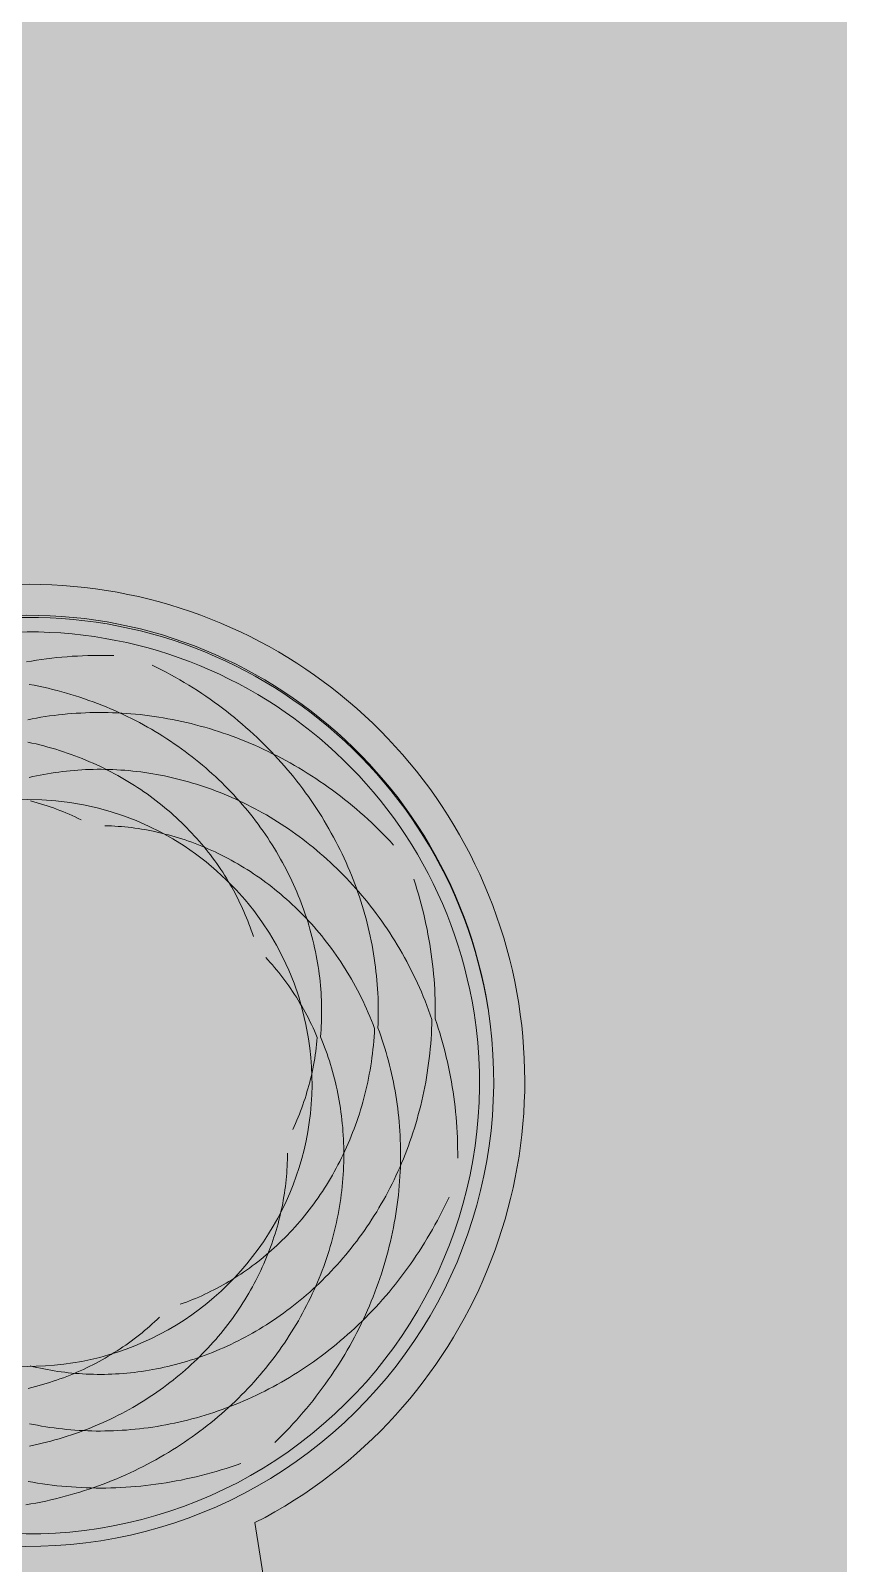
# Model space of a CAD drawing. Header units: metres. Extents: x -490 to 202, y -217 to 332.
# Drawn here: x -81.447 to -81.056, y 14.948 to 15.688 of the extents above; entities that cross this region are included whole.
import ezdxf

# ---------------------------------------------------------------- set-up
doc = ezdxf.new("R2010")
doc.units = ezdxf.units.M
doc.layers.add('A-DETL-GENF', color=7, linetype='Continuous', lineweight=9)
doc.layers.add('A-GENM', color=7, linetype='Continuous', lineweight=9)
doc.layers.add('Amenidades_dwg', color=8, linetype='Continuous', lineweight=9, true_color=0x767676)

# ---------------------------------------------------------------- blocks, each defined once
blk = doc.blocks.new('Amenidades_dwg_FP_3-Planimetría general-1839760-PLANTA DE MURO PERIMETRAL')
at = {"layer": 'A-GENM', "color": 8, "true_color": 0x808080, "flags": 128}
for points in [[(-12.35193, -0.04481), (-12.35101, -0.0435), (-12.35011, -0.04218), (-12.34922, -0.04084), (-12.34834, -0.03948), (-12.34748, -0.03811), (-12.34664, -0.03673), (-12.34581, -0.03533), (-12.34499, -0.03392), (-12.34419, -0.03249), (-12.34341, -0.03105), (-12.34264, -0.02959), (-12.34189, -0.02812), (-12.34116, -0.02664), (-12.34044, -0.02514), (-12.33974, -0.02363), (-12.33906, -0.02211)], [(-12.42059, -0.11833), (-12.41902, -0.11807), (-12.41744, -0.11779), (-12.41586, -0.11749), (-12.41429, -0.11717), (-12.41271, -0.11683), (-12.41113, -0.11647), (-12.40956, -0.11608), (-12.40798, -0.11568), (-12.4064, -0.11526), (-12.40483, -0.11481), (-12.40325, -0.11434), (-12.40168, -0.11385), (-12.40011, -0.11334), (-12.39854, -0.11281), (-12.39697, -0.11226), (-12.39541, -0.11168), (-12.39385, -0.11109), (-12.39229, -0.11047), (-12.39073, -0.10983), (-12.38918, -0.10917), (-12.38763, -0.10849), (-12.38609, -0.10779), (-12.38455, -0.10707), (-12.38302, -0.10632), (-12.38149, -0.10555), (-12.37997, -0.10477), (-12.37845, -0.10396), (-12.37694, -0.10313), (-12.37544, -0.10227), (-12.37394, -0.1014), (-12.37245, -0.10051), (-12.37097, -0.09959), (-12.36949, -0.09866), (-12.36802, -0.0977), (-12.36656, -0.09672), (-12.36511, -0.09572), (-12.36367, -0.0947), (-12.36223, -0.09366), (-12.36081, -0.0926), (-12.35939, -0.09152), (-12.35799, -0.09041), (-12.35659, -0.08929), (-12.35521, -0.08815), (-12.35383, -0.08698), (-12.35247, -0.0858), (-12.35112, -0.08459), (-12.34978, -0.08337), (-12.34845, -0.08212), (-12.34713, -0.08086), (-12.34583, -0.07958), (-12.34454, -0.07827), (-12.34326, -0.07695), (-12.342, -0.07561), (-12.34075, -0.07425), (-12.33951, -0.07287), (-12.33829, -0.07147), (-12.33708, -0.07005), (-12.33588, -0.06861), (-12.3347, -0.06716), (-12.33354, -0.06568), (-12.33239, -0.06419), (-12.33126, -0.06268), (-12.33014, -0.06115), (-12.32904, -0.05961), (-12.32796, -0.05804), (-12.32689, -0.05646), (-12.32584, -0.05487), (-12.32481, -0.05325), (-12.32379, -0.05162), (-12.3228, -0.04997), (-12.32182, -0.04831), (-12.32086, -0.04663), (-12.31991, -0.04493), (-12.31899, -0.04322), (-12.31809, -0.04149), (-12.3172, -0.03975), (-12.31633, -0.03799), (-12.31549, -0.03622), (-12.31466, -0.03443), (-12.31386, -0.03263), (-12.31307, -0.03081), (-12.31231, -0.02898), (-12.31156, -0.02713), (-12.31084, -0.02528)], [(-12.27241, -0.03061), (-12.27238, -0.03307), (-12.27237, -0.03553), (-12.2724, -0.03799), (-12.27245, -0.04046), (-12.27254, -0.04293), (-12.27265, -0.04541), (-12.2728, -0.04789), (-12.27298, -0.05037), (-12.27319, -0.05286), (-12.27343, -0.05534), (-12.27369, -0.05783), (-12.274, -0.06032), (-12.27433, -0.06282), (-12.27469, -0.06531), (-12.27508, -0.0678), (-12.27551, -0.07029), (-12.27597, -0.07278)], [(-12.30012, -0.02694), (-12.30004, -0.02906), (-12.29999, -0.03119), (-12.29996, -0.03333), (-12.29996, -0.03547), (-12.29998, -0.03761), (-12.30003, -0.03976), (-12.30011, -0.04191), (-12.30021, -0.04407), (-12.30035, -0.04623), (-12.3005, -0.04839), (-12.30069, -0.05055), (-12.3009, -0.05272), (-12.30114, -0.05489), (-12.30141, -0.05706), (-12.3017, -0.05923), (-12.30202, -0.06141), (-12.30237, -0.06358), (-12.30275, -0.06576), (-12.30315, -0.06793), (-12.30358, -0.07011), (-12.30404, -0.07228), (-12.30453, -0.07445), (-12.30504, -0.07662), (-12.30558, -0.07879), (-12.30615, -0.08096), (-12.30675, -0.08313), (-12.30738, -0.08529), (-12.30803, -0.08745), (-12.30871, -0.0896), (-12.30942, -0.09175), (-12.31016, -0.0939), (-12.31092, -0.09604), (-12.31172, -0.09818), (-12.31254, -0.10031), (-12.31339, -0.10244), (-12.31426, -0.10456), (-12.31517, -0.10667), (-12.3161, -0.10878), (-12.31706, -0.11088), (-12.31804, -0.11297), (-12.31906, -0.11506), (-12.3201, -0.11713), (-12.32117, -0.1192), (-12.32227, -0.12126), (-12.3234, -0.12331), (-12.32455, -0.12535), (-12.32573, -0.12738), (-12.32694, -0.1294), (-12.32817, -0.13141), (-12.32943, -0.13341), (-12.33072, -0.13539), (-12.33203, -0.13737), (-12.33338, -0.13933), (-12.33475, -0.14128), (-12.33614, -0.14322), (-12.33756, -0.14514), (-12.33901, -0.14705), (-12.34048, -0.14895), (-12.34198, -0.15083), (-12.34351, -0.15269), (-12.34506, -0.15455), (-12.34664, -0.15638), (-12.34824, -0.1582), (-12.34987, -0.16001), (-12.35153, -0.1618), (-12.3532, -0.16357), (-12.35491, -0.16532), (-12.35664, -0.16706), (-12.35839, -0.16878), (-12.36017, -0.17048), (-12.36197, -0.17216), (-12.36379, -0.17383), (-12.36564, -0.17547), (-12.36751, -0.1771), (-12.36941, -0.1787), (-12.37133, -0.18029), (-12.37327, -0.18185), (-12.37524, -0.18339), (-12.37722, -0.18492), (-12.37923, -0.18642), (-12.38127, -0.1879), (-12.38332, -0.18936), (-12.3854, -0.19079), (-12.38749, -0.1922)], [(-12.4736, -0.14288), (-12.4719, -0.14329), (-12.47019, -0.14368), (-12.46847, -0.14404), (-12.46674, -0.14439), (-12.465, -0.14472), (-12.46325, -0.14502), (-12.46149, -0.1453), (-12.45973, -0.14557), (-12.45796, -0.14581), (-12.45618, -0.14603), (-12.45439, -0.14622), (-12.4526, -0.1464), (-12.4508, -0.14655), (-12.44899, -0.14668), (-12.44717, -0.14679), (-12.44535, -0.14688), (-12.44353, -0.14694), (-12.4417, -0.14698), (-12.43986, -0.147), (-12.43802, -0.147), (-12.43617, -0.14697), (-12.43432, -0.14692), (-12.43247, -0.14685), (-12.43061, -0.14675), (-12.42875, -0.14663), (-12.42688, -0.14648), (-12.42501, -0.14631), (-12.42314, -0.14612), (-12.42127, -0.14591), (-12.4194, -0.14567), (-12.41752, -0.1454), (-12.41564, -0.14511), (-12.41376, -0.1448), (-12.41188, -0.14447), (-12.41, -0.14411), (-12.40812, -0.14372), (-12.40624, -0.14331), (-12.40437, -0.14288), (-12.40249, -0.14242), (-12.40061, -0.14194), (-12.39873, -0.14143), (-12.39686, -0.1409), (-12.39499, -0.14034), (-12.39312, -0.13976), (-12.39125, -0.13915), (-12.38939, -0.13852), (-12.38753, -0.13787), (-12.38567, -0.13719), (-12.38382, -0.13649), (-12.38197, -0.13576), (-12.38013, -0.135), (-12.37829, -0.13422), (-12.37645, -0.13342), (-12.37463, -0.13259), (-12.37281, -0.13174), (-12.37099, -0.13086), (-12.36918, -0.12996), (-12.36738, -0.12903), (-12.36559, -0.12808), (-12.3638, -0.12711), (-12.36202, -0.12611), (-12.36025, -0.12509), (-12.35849, -0.12404), (-12.35674, -0.12296), (-12.35499, -0.12187), (-12.35326, -0.12075), (-12.35154, -0.1196), (-12.34982, -0.11843), (-12.34812, -0.11724), (-12.34643, -0.11602), (-12.34475, -0.11478), (-12.34308, -0.11352), (-12.34142, -0.11223), (-12.33977, -0.11092), (-12.33814, -0.10959), (-12.33652, -0.10823), (-12.33491, -0.10685), (-12.33332, -0.10545), (-12.33174, -0.10402), (-12.33018, -0.10257), (-12.32863, -0.1011), (-12.32709, -0.09961), (-12.32557, -0.09809), (-12.32406, -0.09656), (-12.32257, -0.095), (-12.3211, -0.09341), (-12.31964, -0.09181), (-12.3182, -0.09019), (-12.31678, -0.08854), (-12.31537, -0.08687), (-12.31398, -0.08518), (-12.31261, -0.08348), (-12.31126, -0.08175), (-12.30992, -0.08), (-12.30861, -0.07823), (-12.30731, -0.07644), (-12.30603, -0.07463), (-12.30477, -0.0728), (-12.30353, -0.07095), (-12.30232, -0.06908), (-12.30112, -0.06719), (-12.29994, -0.06529), (-12.29878, -0.06336), (-12.29765, -0.06142), (-12.29654, -0.05946), (-12.29545, -0.05748), (-12.29438, -0.05549), (-12.29333, -0.05347), (-12.2923, -0.05144), (-12.2913, -0.0494), (-12.29032, -0.04733), (-12.28937, -0.04525), (-12.28844, -0.04316), (-12.28753, -0.04104), (-12.28665, -0.03892), (-12.28579, -0.03678), (-12.28495, -0.03462), (-12.28414, -0.03245), (-12.28336, -0.03026)], [(-12.3278, -0.02319), (-12.32767, -0.02499), (-12.32757, -0.0268), (-12.32748, -0.02861), (-12.32742, -0.03043), (-12.32739, -0.03225), (-12.32737, -0.03408), (-12.32738, -0.03591), (-12.32742, -0.03775), (-12.32747, -0.0396), (-12.32755, -0.04144), (-12.32765, -0.04329), (-12.32777, -0.04515), (-12.32792, -0.047), (-12.3281, -0.04886), (-12.32829, -0.05072), (-12.32851, -0.05259), (-12.32875, -0.05445), (-12.32902, -0.05632), (-12.32931, -0.05819), (-12.32963, -0.06006), (-12.32997, -0.06193), (-12.33033, -0.0638), (-12.33072, -0.06568), (-12.33113, -0.06755), (-12.33157, -0.06942), (-12.33203, -0.07129), (-12.33251, -0.07316), (-12.33302, -0.07502), (-12.33356, -0.07689), (-12.33412, -0.07875), (-12.3347, -0.08061), (-12.33531, -0.08247), (-12.33594, -0.08432), (-12.3366, -0.08617), (-12.33728, -0.08802), (-12.33798, -0.08987), (-12.33872, -0.0917), (-12.33947, -0.09354), (-12.34025, -0.09537), (-12.34106, -0.09719), (-12.34189, -0.09901), (-12.34274, -0.10082), (-12.34362, -0.10263), (-12.34452, -0.10443), (-12.34545, -0.10622), (-12.3464, -0.108), (-12.34737, -0.10978), (-12.34838, -0.11155), (-12.3494, -0.11331), (-12.35045, -0.11506), (-12.35152, -0.11681), (-12.35262, -0.11854), (-12.35374, -0.12027), (-12.35488, -0.12198), (-12.35605, -0.12368), (-12.35725, -0.12538), (-12.35846, -0.12706), (-12.3597, -0.12873), (-12.36096, -0.13039), (-12.36225, -0.13204), (-12.36356, -0.13367), (-12.36489, -0.1353), (-12.36625, -0.13691), (-12.36763, -0.1385), (-12.36903, -0.14009), (-12.37046, -0.14166), (-12.3719, -0.14321), (-12.37337, -0.14476), (-12.37487, -0.14628), (-12.37638, -0.14779), (-12.37792, -0.14929), (-12.37947, -0.15077), (-12.38105, -0.15223), (-12.38266, -0.15368), (-12.38428, -0.15511), (-12.38592, -0.15653), (-12.38759, -0.15792), (-12.38927, -0.1593), (-12.39098, -0.16067), (-12.39271, -0.16201), (-12.39445, -0.16334), (-12.39622, -0.16464), (-12.39801, -0.16593), (-12.39981, -0.1672), (-12.40164, -0.16845), (-12.40349, -0.16968), (-12.40535, -0.17088), (-12.40723, -0.17207), (-12.40914, -0.17324), (-12.41106, -0.17439), (-12.41299, -0.17551), (-12.41495, -0.17662), (-12.41693, -0.1777), (-12.41892, -0.17876), (-12.42093, -0.1798), (-12.42295, -0.18081), (-12.42499, -0.18181), (-12.42705, -0.18278), (-12.42913, -0.18372), (-12.43122, -0.18464), (-12.43333, -0.18554), (-12.43545, -0.18642), (-12.43759, -0.18727), (-12.43974, -0.18809), (-12.44191, -0.18889), (-12.44409, -0.18967), (-12.44628, -0.19042), (-12.44849, -0.19115), (-12.45071, -0.19185), (-12.45295, -0.19252), (-12.45519, -0.19317), (-12.45745, -0.19379), (-12.45973, -0.19439), (-12.46201, -0.19495), (-12.46431, -0.1955), (-12.46661, -0.19601), (-12.46893, -0.1965), (-12.47126, -0.19696), (-12.4736, -0.19739)], [(-12.35651, -0.05568), (-12.3568, -0.05725), (-12.35711, -0.05882), (-12.35745, -0.06039), (-12.35781, -0.06196), (-12.35818, -0.06353), (-12.35858, -0.0651), (-12.359, -0.06667), (-12.35944, -0.06824), (-12.3599, -0.06981), (-12.36039, -0.07137), (-12.36089, -0.07294), (-12.36141, -0.0745), (-12.36196, -0.07606), (-12.36253, -0.07762), (-12.36312, -0.07918), (-12.36373, -0.08073), (-12.36436, -0.08228), (-12.36501, -0.08382), (-12.36569, -0.08536), (-12.36638, -0.0869), (-12.3671, -0.08843), (-12.36784, -0.08996), (-12.3686, -0.09148), (-12.36938, -0.093), (-12.37018, -0.09451), (-12.371, -0.09602), (-12.37185, -0.09752), (-12.37272, -0.09901), (-12.3736, -0.1005), (-12.37451, -0.10197), (-12.37544, -0.10345), (-12.37639, -0.10491), (-12.37736, -0.10636), (-12.37835, -0.10781), (-12.37937, -0.10925), (-12.3804, -0.11068), (-12.38145, -0.1121), (-12.38253, -0.11351), (-12.38362, -0.11491), (-12.38474, -0.1163), (-12.38588, -0.11768), (-12.38703, -0.11905), (-12.38821, -0.12041), (-12.38941, -0.12176), (-12.39062, -0.1231), (-12.39186, -0.12442), (-12.39312, -0.12574), (-12.39439, -0.12704), (-12.39569, -0.12832), (-12.397, -0.1296), (-12.39834, -0.13086), (-12.39969, -0.13211), (-12.40106, -0.13334), (-12.40245, -0.13456), (-12.40387, -0.13577), (-12.40529, -0.13696), (-12.40674, -0.13814), (-12.40821, -0.1393), (-12.40969, -0.14044), (-12.41119, -0.14157), (-12.41271, -0.14269), (-12.41425, -0.14379), (-12.41581, -0.14487), (-12.41738, -0.14593), (-12.41897, -0.14698), (-12.42057, -0.14801), (-12.4222, -0.14903), (-12.42384, -0.15002), (-12.42549, -0.151), (-12.42717, -0.15196), (-12.42885, -0.1529), (-12.43056, -0.15382), (-12.43228, -0.15473), (-12.43401, -0.15561), (-12.43576, -0.15647), (-12.43753, -0.15732), (-12.43931, -0.15814), (-12.4411, -0.15895), (-12.44291, -0.15973), (-12.44474, -0.1605), (-12.44657, -0.16124), (-12.44842, -0.16196), (-12.45029, -0.16266), (-12.45216, -0.16334), (-12.45405, -0.164), (-12.45596, -0.16463), (-12.45787, -0.16525), (-12.4598, -0.16584), (-12.46174, -0.16641), (-12.46369, -0.16695), (-12.46565, -0.16748), (-12.46762, -0.16798), (-12.4696, -0.16845), (-12.4716, -0.16891), (-12.4736, -0.16934)], [(-12.4736, -0.17093), (-12.47157, -0.17134), (-12.46953, -0.17172), (-12.46747, -0.17208), (-12.46541, -0.17241), (-12.46334, -0.17272), (-12.46127, -0.173), (-12.45918, -0.17326), (-12.45709, -0.17349), (-12.45499, -0.1737), (-12.45288, -0.17388), (-12.45076, -0.17404), (-12.44864, -0.17417), (-12.44651, -0.17427), (-12.44438, -0.17435), (-12.44224, -0.1744), (-12.44009, -0.17443), (-12.43794, -0.17443), (-12.43579, -0.1744), (-12.43363, -0.17435), (-12.43146, -0.17426), (-12.4293, -0.17416), (-12.42713, -0.17402), (-12.42495, -0.17386), (-12.42278, -0.17367), (-12.4206, -0.17346), (-12.41842, -0.17321), (-12.41623, -0.17294), (-12.41405, -0.17265), (-12.41187, -0.17232), (-12.40968, -0.17197), (-12.40749, -0.17159), (-12.40531, -0.17118), (-12.40312, -0.17074), (-12.40094, -0.17028), (-12.39876, -0.16979), (-12.39657, -0.16927), (-12.39439, -0.16872), (-12.39222, -0.16815), (-12.39004, -0.16754), (-12.38787, -0.16691), (-12.3857, -0.16625), (-12.38354, -0.16556), (-12.38137, -0.16485), (-12.37922, -0.1641), (-12.37706, -0.16333), (-12.37492, -0.16253), (-12.37277, -0.16171), (-12.37064, -0.16085), (-12.36851, -0.15997), (-12.36638, -0.15905), (-12.36427, -0.15812), (-12.36216, -0.15715), (-12.36006, -0.15615), (-12.35796, -0.15513), (-12.35588, -0.15408), (-12.3538, -0.153), (-12.35173, -0.15189), (-12.34967, -0.15076), (-12.34763, -0.1496), (-12.34559, -0.14841), (-12.34356, -0.1472), (-12.34154, -0.14595), (-12.33954, -0.14468), (-12.33754, -0.14338), (-12.33556, -0.14206), (-12.33359, -0.14071), (-12.33163, -0.13933), (-12.32969, -0.13793), (-12.32776, -0.13649), (-12.32584, -0.13504), (-12.32394, -0.13355), (-12.32205, -0.13204), (-12.32017, -0.13051), (-12.31832, -0.12894), (-12.31647, -0.12735), (-12.31465, -0.12574), (-12.31283, -0.1241), (-12.31104, -0.12244), (-12.30926, -0.12075), (-12.3075, -0.11903), (-12.30576, -0.11729), (-12.30403, -0.11553), (-12.30233, -0.11374), (-12.30064, -0.11193), (-12.29897, -0.11009), (-12.29732, -0.10823), (-12.29569, -0.10635), (-12.29408, -0.10444), (-12.29249, -0.10251), (-12.29092, -0.10055), (-12.28938, -0.09858), (-12.28785, -0.09658), (-12.28634, -0.09456), (-12.28486, -0.09251), (-12.2834, -0.09045)], [(-12.43156, -0.12266), (-12.43288, -0.12354), (-12.43422, -0.1244), (-12.43557, -0.12526), (-12.43693, -0.1261), (-12.43831, -0.12692), (-12.4397, -0.12773), (-12.44111, -0.12852), (-12.44253, -0.1293), (-12.44396, -0.13006), (-12.44541, -0.13081), (-12.44687, -0.13154), (-12.44835, -0.13225), (-12.44984, -0.13295), (-12.45134, -0.13363), (-12.45285, -0.13429), (-12.45438, -0.13494), (-12.45592, -0.13557), (-12.45747, -0.13618), (-12.45903, -0.13677), (-12.4606, -0.13735), (-12.46219, -0.13791), (-12.46379, -0.13845), (-12.4654, -0.13897), (-12.46702, -0.13947), (-12.46865, -0.13995), (-12.47029, -0.14041), (-12.47194, -0.14086), (-12.4736, -0.14128)], [(-12.4736, -0.19899), (-12.47125, -0.19939), (-12.46889, -0.19976), (-12.46652, -0.20011), (-12.46414, -0.20042), (-12.46175, -0.20071), (-12.45936, -0.20097), (-12.45695, -0.2012), (-12.45454, -0.20141), (-12.45213, -0.20158), (-12.4497, -0.20173), (-12.44727, -0.20184), (-12.44483, -0.20193), (-12.44239, -0.20199), (-12.43994, -0.20201), (-12.43749, -0.20201), (-12.43503, -0.20198), (-12.43257, -0.20192), (-12.43011, -0.20183), (-12.42764, -0.2017), (-12.42516, -0.20155), (-12.42269, -0.20137), (-12.42021, -0.20116), (-12.41773, -0.20091), (-12.41525, -0.20064), (-12.41277, -0.20033), (-12.41028, -0.2), (-12.4078, -0.19963), (-12.40532, -0.19923)]]:
    blk.add_lwpolyline(points, dxfattribs=at)
blk = doc.blocks.new('Amenidades_dwg_FP_4-Planimetría general-1839761-PLANTA DE MURO PERIMETRAL')
at = {"layer": 'A-GENM', "color": 8, "true_color": 0x808080, "flags": 128}
for points in [[(-12.59527, -0.04481), (-12.59619, -0.0435), (-12.59709, -0.04218), (-12.59798, -0.04084), (-12.59886, -0.03948), (-12.59972, -0.03811), (-12.60056, -0.03673), (-12.60139, -0.03533), (-12.60221, -0.03392), (-12.60301, -0.03249), (-12.60379, -0.03105), (-12.60456, -0.02959), (-12.60531, -0.02812), (-12.60604, -0.02664), (-12.60676, -0.02514), (-12.60746, -0.02363), (-12.60814, -0.02211), (-12.60881, -0.02057), (-12.60946, -0.01902), (-12.61009, -0.01746), (-12.6107, -0.01589), (-12.6113, -0.0143), (-12.61187, -0.01271), (-12.61243, -0.0111), (-12.61297, -0.00947), (-12.61349, -0.00784), (-12.61399, -0.0062), (-12.61447, -0.00455), (-12.61494, -0.00288), (-12.61538, -0.00121), (-12.6158, 0.00048), (-12.6162, 0.00217), (-12.61659, 0.00388), (-12.61695, 0.00559), (-12.61729, 0.00732), (-12.61761, 0.00905), (-12.61791, 0.01079), (-12.61819, 0.01254), (-12.61844, 0.01429), (-12.61868, 0.01606), (-12.61889, 0.01783), (-12.61908, 0.01961), (-12.61926, 0.0214), (-12.6194, 0.02319)], [(-12.52661, -0.11833), (-12.52818, -0.11807), (-12.52976, -0.11779), (-12.53134, -0.11749), (-12.53291, -0.11717), (-12.53449, -0.11683), (-12.53607, -0.11647), (-12.53764, -0.11608), (-12.53922, -0.11568), (-12.5408, -0.11526), (-12.54237, -0.11481), (-12.54395, -0.11434), (-12.54552, -0.11385), (-12.54709, -0.11334), (-12.54866, -0.11281), (-12.55023, -0.11226), (-12.55179, -0.11168), (-12.55335, -0.11109), (-12.55491, -0.11047), (-12.55647, -0.10983), (-12.55802, -0.10917), (-12.55957, -0.10849), (-12.56111, -0.10779), (-12.56265, -0.10707), (-12.56418, -0.10632), (-12.56571, -0.10555), (-12.56723, -0.10477), (-12.56875, -0.10396), (-12.57026, -0.10313), (-12.57176, -0.10227), (-12.57326, -0.1014), (-12.57475, -0.10051), (-12.57623, -0.09959), (-12.57771, -0.09866), (-12.57918, -0.0977), (-12.58064, -0.09672), (-12.58209, -0.09572), (-12.58353, -0.0947), (-12.58497, -0.09366), (-12.58639, -0.0926), (-12.58781, -0.09152), (-12.58921, -0.09041), (-12.59061, -0.08929), (-12.59199, -0.08815), (-12.59337, -0.08698), (-12.59473, -0.0858), (-12.59608, -0.08459), (-12.59742, -0.08337), (-12.59875, -0.08212), (-12.60007, -0.08086), (-12.60137, -0.07958), (-12.60266, -0.07827), (-12.60394, -0.07695), (-12.6052, -0.07561), (-12.60645, -0.07425), (-12.60769, -0.07287), (-12.60891, -0.07147), (-12.61012, -0.07005), (-12.61132, -0.06861), (-12.6125, -0.06716), (-12.61366, -0.06568), (-12.61481, -0.06419), (-12.61594, -0.06268), (-12.61706, -0.06115), (-12.61816, -0.05961), (-12.61924, -0.05804), (-12.62031, -0.05646), (-12.62136, -0.05487), (-12.62239, -0.05325), (-12.62341, -0.05162), (-12.6244, -0.04997), (-12.62538, -0.04831), (-12.62634, -0.04663), (-12.62729, -0.04493), (-12.62821, -0.04322), (-12.62911, -0.04149), (-12.63, -0.03975), (-12.63087, -0.03799), (-12.63171, -0.03622), (-12.63254, -0.03443), (-12.63334, -0.03263), (-12.63413, -0.03081), (-12.63489, -0.02898), (-12.63564, -0.02713), (-12.63636, -0.02528), (-12.63706, -0.02341), (-12.63774, -0.02152), (-12.6384, -0.01962), (-12.63903, -0.01771), (-12.63965, -0.01579), (-12.64024, -0.01386), (-12.64081, -0.01191), (-12.64135, -0.00995), (-12.64188, -0.00798), (-12.64238, -0.006), (-12.64285, -0.00401), (-12.64331, -0.00201), (-12.64374, 0), (-12.64414, 0.00202), (-12.64452, 0.00405), (-12.64488, 0.00609), (-12.64521, 0.00814), (-12.64552, 0.0102), (-12.6458, 0.01227), (-12.64606, 0.01434), (-12.64629, 0.01642), (-12.6465, 0.01851), (-12.64669, 0.02061), (-12.64684, 0.02271), (-12.64697, 0.02482), (-12.64708, 0.02694)], [(-12.66384, 0.03026), (-12.6646, 0.02806), (-12.66534, 0.02585), (-12.66604, 0.02362), (-12.66673, 0.02138), (-12.66738, 0.01912), (-12.66801, 0.01686), (-12.66862, 0.01458), (-12.66919, 0.01229), (-12.66974, 0.00999), (-12.67026, 0.00767), (-12.67076, 0.00535), (-12.67123, 0.00301), (-12.67167, 0.00067), (-12.67208, -0.00169), (-12.67246, -0.00405), (-12.67282, -0.00643), (-12.67315, -0.00881), (-12.67345, -0.0112), (-12.67372, -0.0136), (-12.67396, -0.01601), (-12.67417, -0.01843), (-12.67435, -0.02085), (-12.6745, -0.02328), (-12.67463, -0.02572), (-12.67472, -0.02816), (-12.67479, -0.03061), (-12.67482, -0.03307), (-12.67483, -0.03553), (-12.6748, -0.03799), (-12.67475, -0.04046), (-12.67466, -0.04293), (-12.67455, -0.04541), (-12.6744, -0.04789), (-12.67422, -0.05037), (-12.67401, -0.05286), (-12.67377, -0.05534), (-12.67351, -0.05783), (-12.6732, -0.06032), (-12.67287, -0.06282), (-12.67251, -0.06531), (-12.67212, -0.0678), (-12.67169, -0.07029), (-12.67123, -0.07278)], [(-12.63636, 0.02528), (-12.63706, 0.02341), (-12.63774, 0.02152), (-12.6384, 0.01962), (-12.63903, 0.01771), (-12.63965, 0.01579), (-12.64024, 0.01386), (-12.64081, 0.01191), (-12.64135, 0.00995), (-12.64188, 0.00798), (-12.64238, 0.006), (-12.64285, 0.00401), (-12.64331, 0.00201), (-12.64374, 0), (-12.64414, -0.00202), (-12.64452, -0.00405), (-12.64488, -0.00609), (-12.64521, -0.00814), (-12.64552, -0.0102), (-12.6458, -0.01227), (-12.64606, -0.01434), (-12.64629, -0.01642), (-12.6465, -0.01851), (-12.64669, -0.02061), (-12.64684, -0.02271), (-12.64697, -0.02482), (-12.64708, -0.02694), (-12.64716, -0.02906), (-12.64721, -0.03119), (-12.64724, -0.03333), (-12.64724, -0.03547), (-12.64722, -0.03761), (-12.64717, -0.03976), (-12.64709, -0.04191), (-12.64699, -0.04407), (-12.64685, -0.04623), (-12.6467, -0.04839), (-12.64651, -0.05055), (-12.6463, -0.05272), (-12.64606, -0.05489), (-12.64579, -0.05706), (-12.6455, -0.05923), (-12.64518, -0.06141), (-12.64483, -0.06358), (-12.64445, -0.06576), (-12.64405, -0.06793), (-12.64362, -0.07011), (-12.64316, -0.07228), (-12.64267, -0.07445), (-12.64216, -0.07662), (-12.64162, -0.07879), (-12.64105, -0.08096), (-12.64045, -0.08313), (-12.63982, -0.08529), (-12.63917, -0.08745), (-12.63849, -0.0896), (-12.63778, -0.09175), (-12.63704, -0.0939), (-12.63628, -0.09604), (-12.63548, -0.09818), (-12.63466, -0.10031), (-12.63381, -0.10244), (-12.63294, -0.10456), (-12.63203, -0.10667), (-12.6311, -0.10878), (-12.63014, -0.11088), (-12.62916, -0.11297), (-12.62814, -0.11506), (-12.6271, -0.11713), (-12.62603, -0.1192), (-12.62493, -0.12126), (-12.6238, -0.12331), (-12.62265, -0.12535), (-12.62147, -0.12738), (-12.62026, -0.1294), (-12.61903, -0.13141), (-12.61777, -0.13341), (-12.61648, -0.13539), (-12.61517, -0.13737), (-12.61382, -0.13933), (-12.61245, -0.14128), (-12.61106, -0.14322), (-12.60964, -0.14514), (-12.60819, -0.14705), (-12.60672, -0.14895), (-12.60522, -0.15083), (-12.60369, -0.15269), (-12.60214, -0.15455), (-12.60056, -0.15638), (-12.59896, -0.1582), (-12.59733, -0.16001), (-12.59567, -0.1618), (-12.594, -0.16357), (-12.59229, -0.16532), (-12.59056, -0.16706), (-12.58881, -0.16878), (-12.58703, -0.17048), (-12.58523, -0.17216), (-12.58341, -0.17383), (-12.58156, -0.17547), (-12.57969, -0.1771), (-12.57779, -0.1787), (-12.57587, -0.18029), (-12.57393, -0.18185), (-12.57196, -0.18339), (-12.56998, -0.18492), (-12.56797, -0.18642), (-12.56593, -0.1879), (-12.56388, -0.18936), (-12.5618, -0.19079), (-12.55971, -0.1922)], [(-12.4736, -0.14288), (-12.4753, -0.14329), (-12.47701, -0.14368), (-12.47873, -0.14404), (-12.48046, -0.14439), (-12.4822, -0.14472), (-12.48395, -0.14502), (-12.48571, -0.1453), (-12.48747, -0.14557), (-12.48924, -0.14581), (-12.49102, -0.14603), (-12.49281, -0.14622), (-12.4946, -0.1464), (-12.4964, -0.14655), (-12.49821, -0.14668), (-12.50003, -0.14679), (-12.50185, -0.14688), (-12.50367, -0.14694), (-12.5055, -0.14698), (-12.50734, -0.147), (-12.50918, -0.147), (-12.51103, -0.14697), (-12.51288, -0.14692), (-12.51473, -0.14685), (-12.51659, -0.14675), (-12.51845, -0.14663), (-12.52032, -0.14648), (-12.52219, -0.14631), (-12.52406, -0.14612), (-12.52593, -0.14591), (-12.5278, -0.14567), (-12.52968, -0.1454), (-12.53156, -0.14511), (-12.53344, -0.1448), (-12.53532, -0.14447), (-12.5372, -0.14411), (-12.53908, -0.14372), (-12.54096, -0.14331), (-12.54283, -0.14288), (-12.54471, -0.14242), (-12.54659, -0.14194), (-12.54847, -0.14143), (-12.55034, -0.1409), (-12.55221, -0.14034), (-12.55408, -0.13976), (-12.55595, -0.13915), (-12.55781, -0.13852), (-12.55967, -0.13787), (-12.56153, -0.13719), (-12.56338, -0.13649), (-12.56523, -0.13576), (-12.56707, -0.135), (-12.56891, -0.13422), (-12.57075, -0.13342), (-12.57257, -0.13259), (-12.57439, -0.13174), (-12.57621, -0.13086), (-12.57802, -0.12996), (-12.57982, -0.12903), (-12.58161, -0.12808), (-12.5834, -0.12711), (-12.58518, -0.12611), (-12.58695, -0.12509), (-12.58871, -0.12404), (-12.59046, -0.12296), (-12.59221, -0.12187), (-12.59394, -0.12075), (-12.59566, -0.1196), (-12.59738, -0.11843), (-12.59908, -0.11724), (-12.60077, -0.11602), (-12.60245, -0.11478), (-12.60412, -0.11352), (-12.60578, -0.11223), (-12.60743, -0.11092), (-12.60906, -0.10959), (-12.61068, -0.10823), (-12.61229, -0.10685), (-12.61388, -0.10545), (-12.61546, -0.10402), (-12.61702, -0.10257), (-12.61857, -0.1011), (-12.62011, -0.09961), (-12.62163, -0.09809), (-12.62314, -0.09656), (-12.62463, -0.095), (-12.6261, -0.09341), (-12.62756, -0.09181), (-12.629, -0.09019), (-12.63042, -0.08854), (-12.63183, -0.08687), (-12.63322, -0.08518), (-12.63459, -0.08348), (-12.63594, -0.08175), (-12.63728, -0.08), (-12.63859, -0.07823), (-12.63989, -0.07644), (-12.64117, -0.07463), (-12.64243, -0.0728), (-12.64367, -0.07095), (-12.64488, -0.06908), (-12.64608, -0.06719), (-12.64726, -0.06529), (-12.64842, -0.06336), (-12.64955, -0.06142), (-12.65066, -0.05946), (-12.65175, -0.05748), (-12.65282, -0.05549), (-12.65387, -0.05347), (-12.6549, -0.05144), (-12.6559, -0.0494), (-12.65688, -0.04733), (-12.65783, -0.04525), (-12.65876, -0.04316), (-12.65967, -0.04104), (-12.66055, -0.03892), (-12.66141, -0.03678), (-12.66225, -0.03462), (-12.66306, -0.03245), (-12.66384, -0.03026), (-12.6646, -0.02806), (-12.66534, -0.02585), (-12.66604, -0.02362), (-12.66673, -0.02138), (-12.66738, -0.01912), (-12.66801, -0.01686), (-12.66862, -0.01458), (-12.66919, -0.01229), (-12.66974, -0.00999), (-12.67026, -0.00767), (-12.67076, -0.00535), (-12.67123, -0.00301), (-12.67167, -0.00067), (-12.67208, 0.00169), (-12.67246, 0.00405), (-12.67282, 0.00643), (-12.67315, 0.00881), (-12.67345, 0.0112), (-12.67372, 0.0136), (-12.67396, 0.01601), (-12.67417, 0.01843), (-12.67435, 0.02085), (-12.6745, 0.02328), (-12.67463, 0.02572), (-12.67472, 0.02816), (-12.67479, 0.03061), (-12.67482, 0.03307)], [(-12.60881, 0.02057), (-12.60946, 0.01902), (-12.61009, 0.01746), (-12.6107, 0.01589), (-12.6113, 0.0143), (-12.61187, 0.01271), (-12.61243, 0.0111), (-12.61297, 0.00947), (-12.61349, 0.00784), (-12.61399, 0.0062), (-12.61447, 0.00455), (-12.61494, 0.00288), (-12.61538, 0.00121), (-12.6158, -0.00048), (-12.6162, -0.00217), (-12.61659, -0.00388), (-12.61695, -0.00559), (-12.61729, -0.00732), (-12.61761, -0.00905), (-12.61791, -0.01079), (-12.61819, -0.01254), (-12.61844, -0.01429), (-12.61868, -0.01606), (-12.61889, -0.01783), (-12.61908, -0.01961), (-12.61926, -0.0214), (-12.6194, -0.02319), (-12.61953, -0.02499), (-12.61963, -0.0268), (-12.61972, -0.02861), (-12.61978, -0.03043), (-12.61981, -0.03225), (-12.61983, -0.03408), (-12.61982, -0.03591), (-12.61978, -0.03775), (-12.61973, -0.0396), (-12.61965, -0.04144), (-12.61955, -0.04329), (-12.61943, -0.04515), (-12.61928, -0.047), (-12.6191, -0.04886), (-12.61891, -0.05072), (-12.61869, -0.05259), (-12.61845, -0.05445), (-12.61818, -0.05632), (-12.61789, -0.05819), (-12.61757, -0.06006), (-12.61723, -0.06193), (-12.61687, -0.0638), (-12.61648, -0.06568), (-12.61607, -0.06755), (-12.61563, -0.06942), (-12.61517, -0.07129), (-12.61469, -0.07316), (-12.61418, -0.07502), (-12.61364, -0.07689), (-12.61308, -0.07875), (-12.6125, -0.08061), (-12.61189, -0.08247), (-12.61126, -0.08432), (-12.6106, -0.08617), (-12.60992, -0.08802), (-12.60922, -0.08987), (-12.60848, -0.0917), (-12.60773, -0.09354), (-12.60695, -0.09537), (-12.60614, -0.09719), (-12.60531, -0.09901), (-12.60446, -0.10082), (-12.60358, -0.10263), (-12.60268, -0.10443), (-12.60175, -0.10622), (-12.6008, -0.108), (-12.59983, -0.10978), (-12.59882, -0.11155), (-12.5978, -0.11331), (-12.59675, -0.11506), (-12.59568, -0.11681), (-12.59458, -0.11854), (-12.59346, -0.12027), (-12.59232, -0.12198), (-12.59115, -0.12368), (-12.58995, -0.12538), (-12.58874, -0.12706), (-12.5875, -0.12873), (-12.58624, -0.13039), (-12.58495, -0.13204), (-12.58364, -0.13367), (-12.58231, -0.1353), (-12.58095, -0.13691), (-12.57957, -0.1385), (-12.57817, -0.14009), (-12.57674, -0.14166), (-12.5753, -0.14321), (-12.57383, -0.14476), (-12.57233, -0.14628), (-12.57082, -0.14779), (-12.56928, -0.14929), (-12.56773, -0.15077), (-12.56615, -0.15223), (-12.56454, -0.15368), (-12.56292, -0.15511), (-12.56128, -0.15653), (-12.55961, -0.15792), (-12.55793, -0.1593), (-12.55622, -0.16067), (-12.55449, -0.16201), (-12.55275, -0.16334), (-12.55098, -0.16464), (-12.54919, -0.16593), (-12.54739, -0.1672), (-12.54556, -0.16845), (-12.54371, -0.16968), (-12.54185, -0.17088), (-12.53997, -0.17207), (-12.53806, -0.17324), (-12.53614, -0.17439), (-12.53421, -0.17551), (-12.53225, -0.17662), (-12.53027, -0.1777), (-12.52828, -0.17876), (-12.52627, -0.1798), (-12.52425, -0.18081), (-12.52221, -0.18181), (-12.52015, -0.18278), (-12.51807, -0.18372), (-12.51598, -0.18464), (-12.51387, -0.18554), (-12.51175, -0.18642), (-12.50961, -0.18727), (-12.50746, -0.18809), (-12.50529, -0.18889), (-12.50311, -0.18967), (-12.50092, -0.19042), (-12.49871, -0.19115), (-12.49649, -0.19185), (-12.49425, -0.19252), (-12.49201, -0.19317), (-12.48975, -0.19379), (-12.48747, -0.19439), (-12.48519, -0.19495), (-12.48289, -0.1955), (-12.48059, -0.19601), (-12.47827, -0.1965), (-12.47594, -0.19696), (-12.4736, -0.19739)], [(-12.59069, -0.05568), (-12.5904, -0.05725), (-12.59009, -0.05882), (-12.58975, -0.06039), (-12.58939, -0.06196), (-12.58902, -0.06353), (-12.58862, -0.0651), (-12.5882, -0.06667), (-12.58776, -0.06824), (-12.5873, -0.06981), (-12.58681, -0.07137), (-12.58631, -0.07294), (-12.58579, -0.0745), (-12.58524, -0.07606), (-12.58467, -0.07762), (-12.58408, -0.07918), (-12.58347, -0.08073), (-12.58284, -0.08228), (-12.58219, -0.08382), (-12.58151, -0.08536), (-12.58082, -0.0869), (-12.5801, -0.08843), (-12.57936, -0.08996), (-12.5786, -0.09148), (-12.57782, -0.093), (-12.57702, -0.09451), (-12.5762, -0.09602), (-12.57535, -0.09752), (-12.57448, -0.09901), (-12.5736, -0.1005), (-12.57269, -0.10197), (-12.57176, -0.10345), (-12.57081, -0.10491), (-12.56984, -0.10636), (-12.56885, -0.10781), (-12.56783, -0.10925), (-12.5668, -0.11068), (-12.56575, -0.1121), (-12.56467, -0.11351), (-12.56358, -0.11491), (-12.56246, -0.1163), (-12.56132, -0.11768), (-12.56017, -0.11905), (-12.55899, -0.12041), (-12.55779, -0.12176), (-12.55658, -0.1231), (-12.55534, -0.12442), (-12.55408, -0.12574), (-12.55281, -0.12704), (-12.55151, -0.12832), (-12.5502, -0.1296), (-12.54886, -0.13086), (-12.54751, -0.13211), (-12.54614, -0.13334), (-12.54475, -0.13456), (-12.54333, -0.13577), (-12.54191, -0.13696), (-12.54046, -0.13814), (-12.53899, -0.1393), (-12.53751, -0.14044), (-12.53601, -0.14157), (-12.53449, -0.14269), (-12.53295, -0.14379), (-12.53139, -0.14487), (-12.52982, -0.14593), (-12.52823, -0.14698), (-12.52663, -0.14801), (-12.525, -0.14903), (-12.52336, -0.15002), (-12.52171, -0.151), (-12.52003, -0.15196), (-12.51835, -0.1529), (-12.51664, -0.15382), (-12.51492, -0.15473), (-12.51319, -0.15561), (-12.51144, -0.15647), (-12.50967, -0.15732), (-12.50789, -0.15814), (-12.5061, -0.15895), (-12.50429, -0.15973), (-12.50246, -0.1605), (-12.50063, -0.16124), (-12.49878, -0.16196), (-12.49691, -0.16266), (-12.49504, -0.16334), (-12.49315, -0.164), (-12.49124, -0.16463), (-12.48933, -0.16525), (-12.4874, -0.16584), (-12.48546, -0.16641), (-12.48351, -0.16695), (-12.48155, -0.16748), (-12.47958, -0.16798), (-12.4776, -0.16845), (-12.4756, -0.16891), (-12.4736, -0.16934)], [(-12.4736, -0.17093), (-12.47563, -0.17134), (-12.47767, -0.17172), (-12.47973, -0.17208), (-12.48179, -0.17241), (-12.48386, -0.17272), (-12.48593, -0.173), (-12.48802, -0.17326), (-12.49011, -0.17349), (-12.49221, -0.1737), (-12.49432, -0.17388), (-12.49644, -0.17404), (-12.49856, -0.17417), (-12.50069, -0.17427), (-12.50282, -0.17435), (-12.50496, -0.1744), (-12.50711, -0.17443), (-12.50926, -0.17443), (-12.51141, -0.1744), (-12.51357, -0.17435), (-12.51574, -0.17426), (-12.5179, -0.17416), (-12.52007, -0.17402), (-12.52225, -0.17386), (-12.52442, -0.17367), (-12.5266, -0.17346), (-12.52878, -0.17321), (-12.53097, -0.17294), (-12.53315, -0.17265), (-12.53533, -0.17232), (-12.53752, -0.17197), (-12.53971, -0.17159), (-12.54189, -0.17118), (-12.54408, -0.17074), (-12.54626, -0.17028), (-12.54844, -0.16979), (-12.55063, -0.16927), (-12.55281, -0.16872), (-12.55498, -0.16815), (-12.55716, -0.16754), (-12.55933, -0.16691), (-12.5615, -0.16625), (-12.56366, -0.16556), (-12.56583, -0.16485), (-12.56798, -0.1641), (-12.57014, -0.16333), (-12.57228, -0.16253), (-12.57443, -0.16171), (-12.57656, -0.16085), (-12.57869, -0.15997), (-12.58082, -0.15905), (-12.58293, -0.15812), (-12.58504, -0.15715), (-12.58714, -0.15615), (-12.58924, -0.15513), (-12.59132, -0.15408), (-12.5934, -0.153), (-12.59547, -0.15189), (-12.59753, -0.15076), (-12.59957, -0.1496), (-12.60161, -0.14841), (-12.60364, -0.1472), (-12.60566, -0.14595), (-12.60766, -0.14468), (-12.60966, -0.14338), (-12.61164, -0.14206), (-12.61361, -0.14071), (-12.61557, -0.13933), (-12.61751, -0.13793), (-12.61944, -0.13649), (-12.62136, -0.13504), (-12.62326, -0.13355), (-12.62515, -0.13204), (-12.62703, -0.13051), (-12.62888, -0.12894), (-12.63073, -0.12735), (-12.63255, -0.12574), (-12.63437, -0.1241), (-12.63616, -0.12244), (-12.63794, -0.12075), (-12.6397, -0.11903), (-12.64144, -0.11729), (-12.64317, -0.11553), (-12.64487, -0.11374), (-12.64656, -0.11193), (-12.64823, -0.11009), (-12.64988, -0.10823), (-12.65151, -0.10635), (-12.65312, -0.10444), (-12.65471, -0.10251), (-12.65628, -0.10055), (-12.65782, -0.09858), (-12.65935, -0.09658), (-12.66086, -0.09456), (-12.66234, -0.09251), (-12.6638, -0.09045)], [(-12.51564, -0.12266), (-12.51432, -0.12354), (-12.51298, -0.1244), (-12.51163, -0.12526), (-12.51027, -0.1261), (-12.50889, -0.12692), (-12.5075, -0.12773), (-12.50609, -0.12852), (-12.50467, -0.1293), (-12.50324, -0.13006), (-12.50179, -0.13081), (-12.50033, -0.13154), (-12.49885, -0.13225), (-12.49736, -0.13295), (-12.49586, -0.13363), (-12.49435, -0.13429), (-12.49282, -0.13494), (-12.49128, -0.13557), (-12.48973, -0.13618), (-12.48817, -0.13677), (-12.4866, -0.13735), (-12.48501, -0.13791), (-12.48341, -0.13845), (-12.4818, -0.13897), (-12.48018, -0.13947), (-12.47855, -0.13995), (-12.47691, -0.14041), (-12.47526, -0.14086), (-12.4736, -0.14128)], [(-12.4736, -0.19899), (-12.47595, -0.19939), (-12.47831, -0.19976), (-12.48068, -0.20011), (-12.48306, -0.20042), (-12.48545, -0.20071), (-12.48784, -0.20097), (-12.49025, -0.2012), (-12.49266, -0.20141), (-12.49507, -0.20158), (-12.4975, -0.20173), (-12.49993, -0.20184), (-12.50237, -0.20193), (-12.50481, -0.20199), (-12.50726, -0.20201), (-12.50971, -0.20201), (-12.51217, -0.20198), (-12.51463, -0.20192), (-12.51709, -0.20183), (-12.51956, -0.2017), (-12.52204, -0.20155), (-12.52451, -0.20137), (-12.52699, -0.20116), (-12.52947, -0.20091), (-12.53195, -0.20064), (-12.53443, -0.20033), (-12.53692, -0.2), (-12.5394, -0.19963), (-12.54188, -0.19923)]]:
    blk.add_lwpolyline(points, dxfattribs=at)
blk = doc.blocks.new('Amenidades_dwg_Cancha Polideportiva - Cancha Polideportiva-1684638-Planimetría general-1839762-PLANTA DE MURO PERIMETRAL')
at = {"layer": 'A-GENM'}
blk.add_line((-12.8466, -0.075), (-12.70058, -0.075), dxfattribs=at)
for centre, radius, start, end in [((-12.4726, 0), 0.24, 198.20996, 161.79004), ((-12.4726, 0), 0.225, 90, 270), ((-12.4736, 0), 0.225, 270.1284, 89.8716), ((-12.4726, 0), 0.225, 270, 90), ((-12.4736, 0), 0.21798, 90, 270), ((-12.4736, 0), 0.21798, 270, 90), ((-12.4736, 0), 0.13702, 90, 270), ((-12.4736, 0), 0.13702, 270, 90)]:
    blk.add_arc(centre, radius, start, end, dxfattribs=at)
for name in ['Amenidades_dwg_FP_4-Planimetría general-1839761-PLANTA DE MURO PERIMETRAL', 'Amenidades_dwg_FP_3-Planimetría general-1839760-PLANTA DE MURO PERIMETRAL']:
    blk.add_blockref(name, (0, 0))
blk = doc.blocks.new('Amenidades_dwg-1839743-PLANTA DE MURO PERIMETRAL')
at = {"rotation": 98.95276774337444}
blk.add_blockref('Amenidades_dwg_Cancha Polideportiva - Cancha Polideportiva-1684638-Planimetría general-1839762-PLANTA DE MURO PERIMETRAL', (-83.38873, 27.50139), dxfattribs=at)

msp = doc.modelspace()

# ---------------------------------------------------------------- hatches: boundary and pattern name
at = {"layer": 'A-DETL-GENF', "true_color": 0xffe8f3}
msp.add_hatch(color=7, dxfattribs=at).paths.add_polyline_path([(-113.26182, 7.77782), (-74.81716, 10.14715), (-71.37335, 10.35576), (-76.91672, 10.14672), (-83.54317, 9.75821), (-88.0235, 9.86115), (-89.6355, 11.28915), (-89.6355, 11.48915), (-89.4355, 11.48028), (-89.4355, 11.31237), (-87.96515, 10.00985), (-83.5405, 9.9084), (-76.69388, 10.30538), (-70.89457, 10.52453), (-75.26281, 38.28454), (-69.21224, 39.23774), (-74.12669, 70.43282), (-121.79748, 62.92279), (-113.22131, 8.48455), (-102.3065, 9.42663), (-94.22274, 10.9128), (-94.18542, 11.10115), (-94.2325, 11.10115), (-94.22887, 11.30115), (-94.0325, 11.2972), (-94.04339, 11.04619), (-94.0975, 10.77315), (-102.32645, 9.27243), (-113.19791, 8.33601), (-113.13489, 7.93596), (-113.28527, 7.92666)])

# ---------------------------------------------------------------- block references
at = {"layer": 'Amenidades_dwg', "color": 18, "true_color": 0x260000}
msp.add_blockref('Amenidades_dwg-1839743-PLANTA DE MURO PERIMETRAL', (0, 0), dxfattribs=at)

doc.saveas('drawing.dxf')
